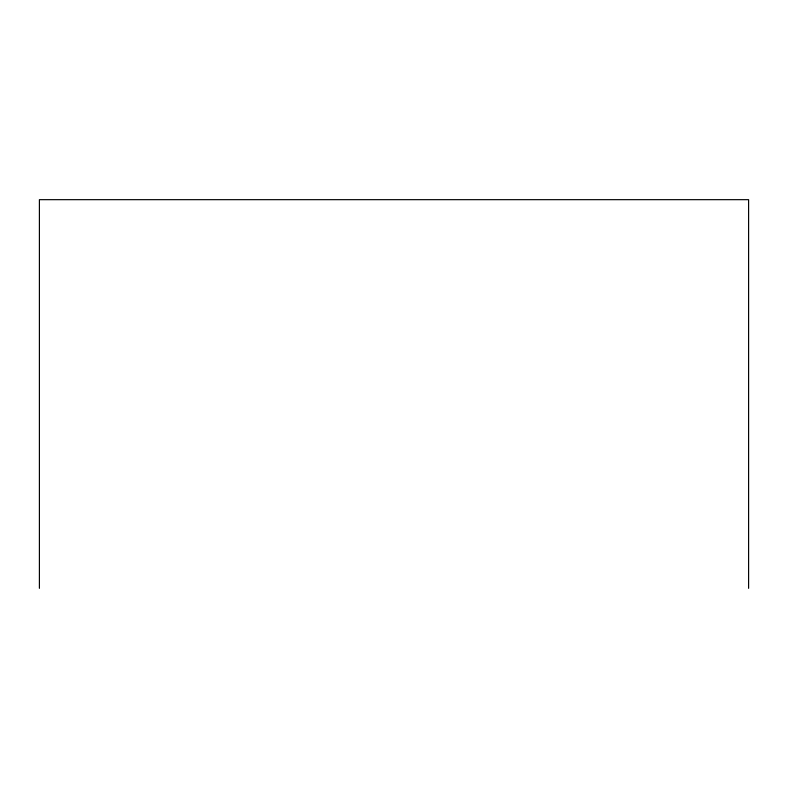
<?xml version="1.0" encoding="UTF-8"?>
<svg xmlns="http://www.w3.org/2000/svg" width="788" height="788" viewBox="0 0 788 788"><rect width="100%" height="100%" fill="white"/><g stroke="black" fill="none" stroke-linecap="round" stroke-linejoin="round"><path stroke-width="1.18" d="M748.6 588.331L748.6 199.669L39.4 199.669L39.4 588.331"/></g></svg>
